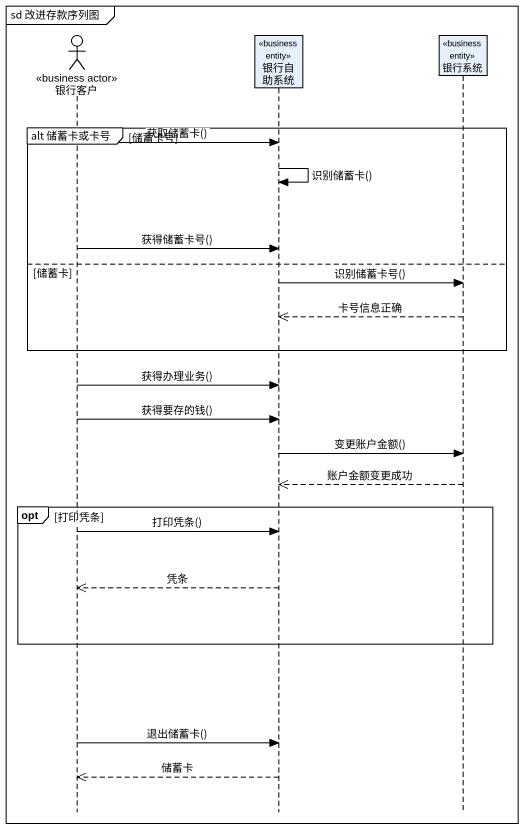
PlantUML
@startuml
mainframe sd 改进存款序列图
hide footbox
actor 银行客户 <<business actor>>
participant 银行自助系统 <<business entity>>
participant 银行系统 <<business entity>>

group alt 储蓄卡或卡号 [储蓄卡号]
  银行客户 -> 银行自助系统 : 获取储蓄卡()
  银行自助系统 -> 银行自助系统 : 识别储蓄卡()
  银行客户 -> 银行自助系统 : 获得储蓄卡号()
else 储蓄卡
  银行自助系统 -> 银行系统 : 识别储蓄卡号()
  银行系统 -->> 银行自助系统 : 卡号信息正确
end
银行客户 -> 银行自助系统 : 获得办理业务()
银行客户 -> 银行自助系统 : 获得要存的钱()
银行自助系统 -> 银行系统 : 变更账户金额()
银行系统 -->> 银行自助系统 : 账户金额变更成功
opt 打印凭条
  银行客户 -> 银行自助系统 : 打印凭条()
  银行自助系统 -->> 银行客户 : 凭条
end
银行客户 -> 银行自助系统 : 退出储蓄卡()
银行自助系统 -->> 银行客户 : 储蓄卡
@enduml
